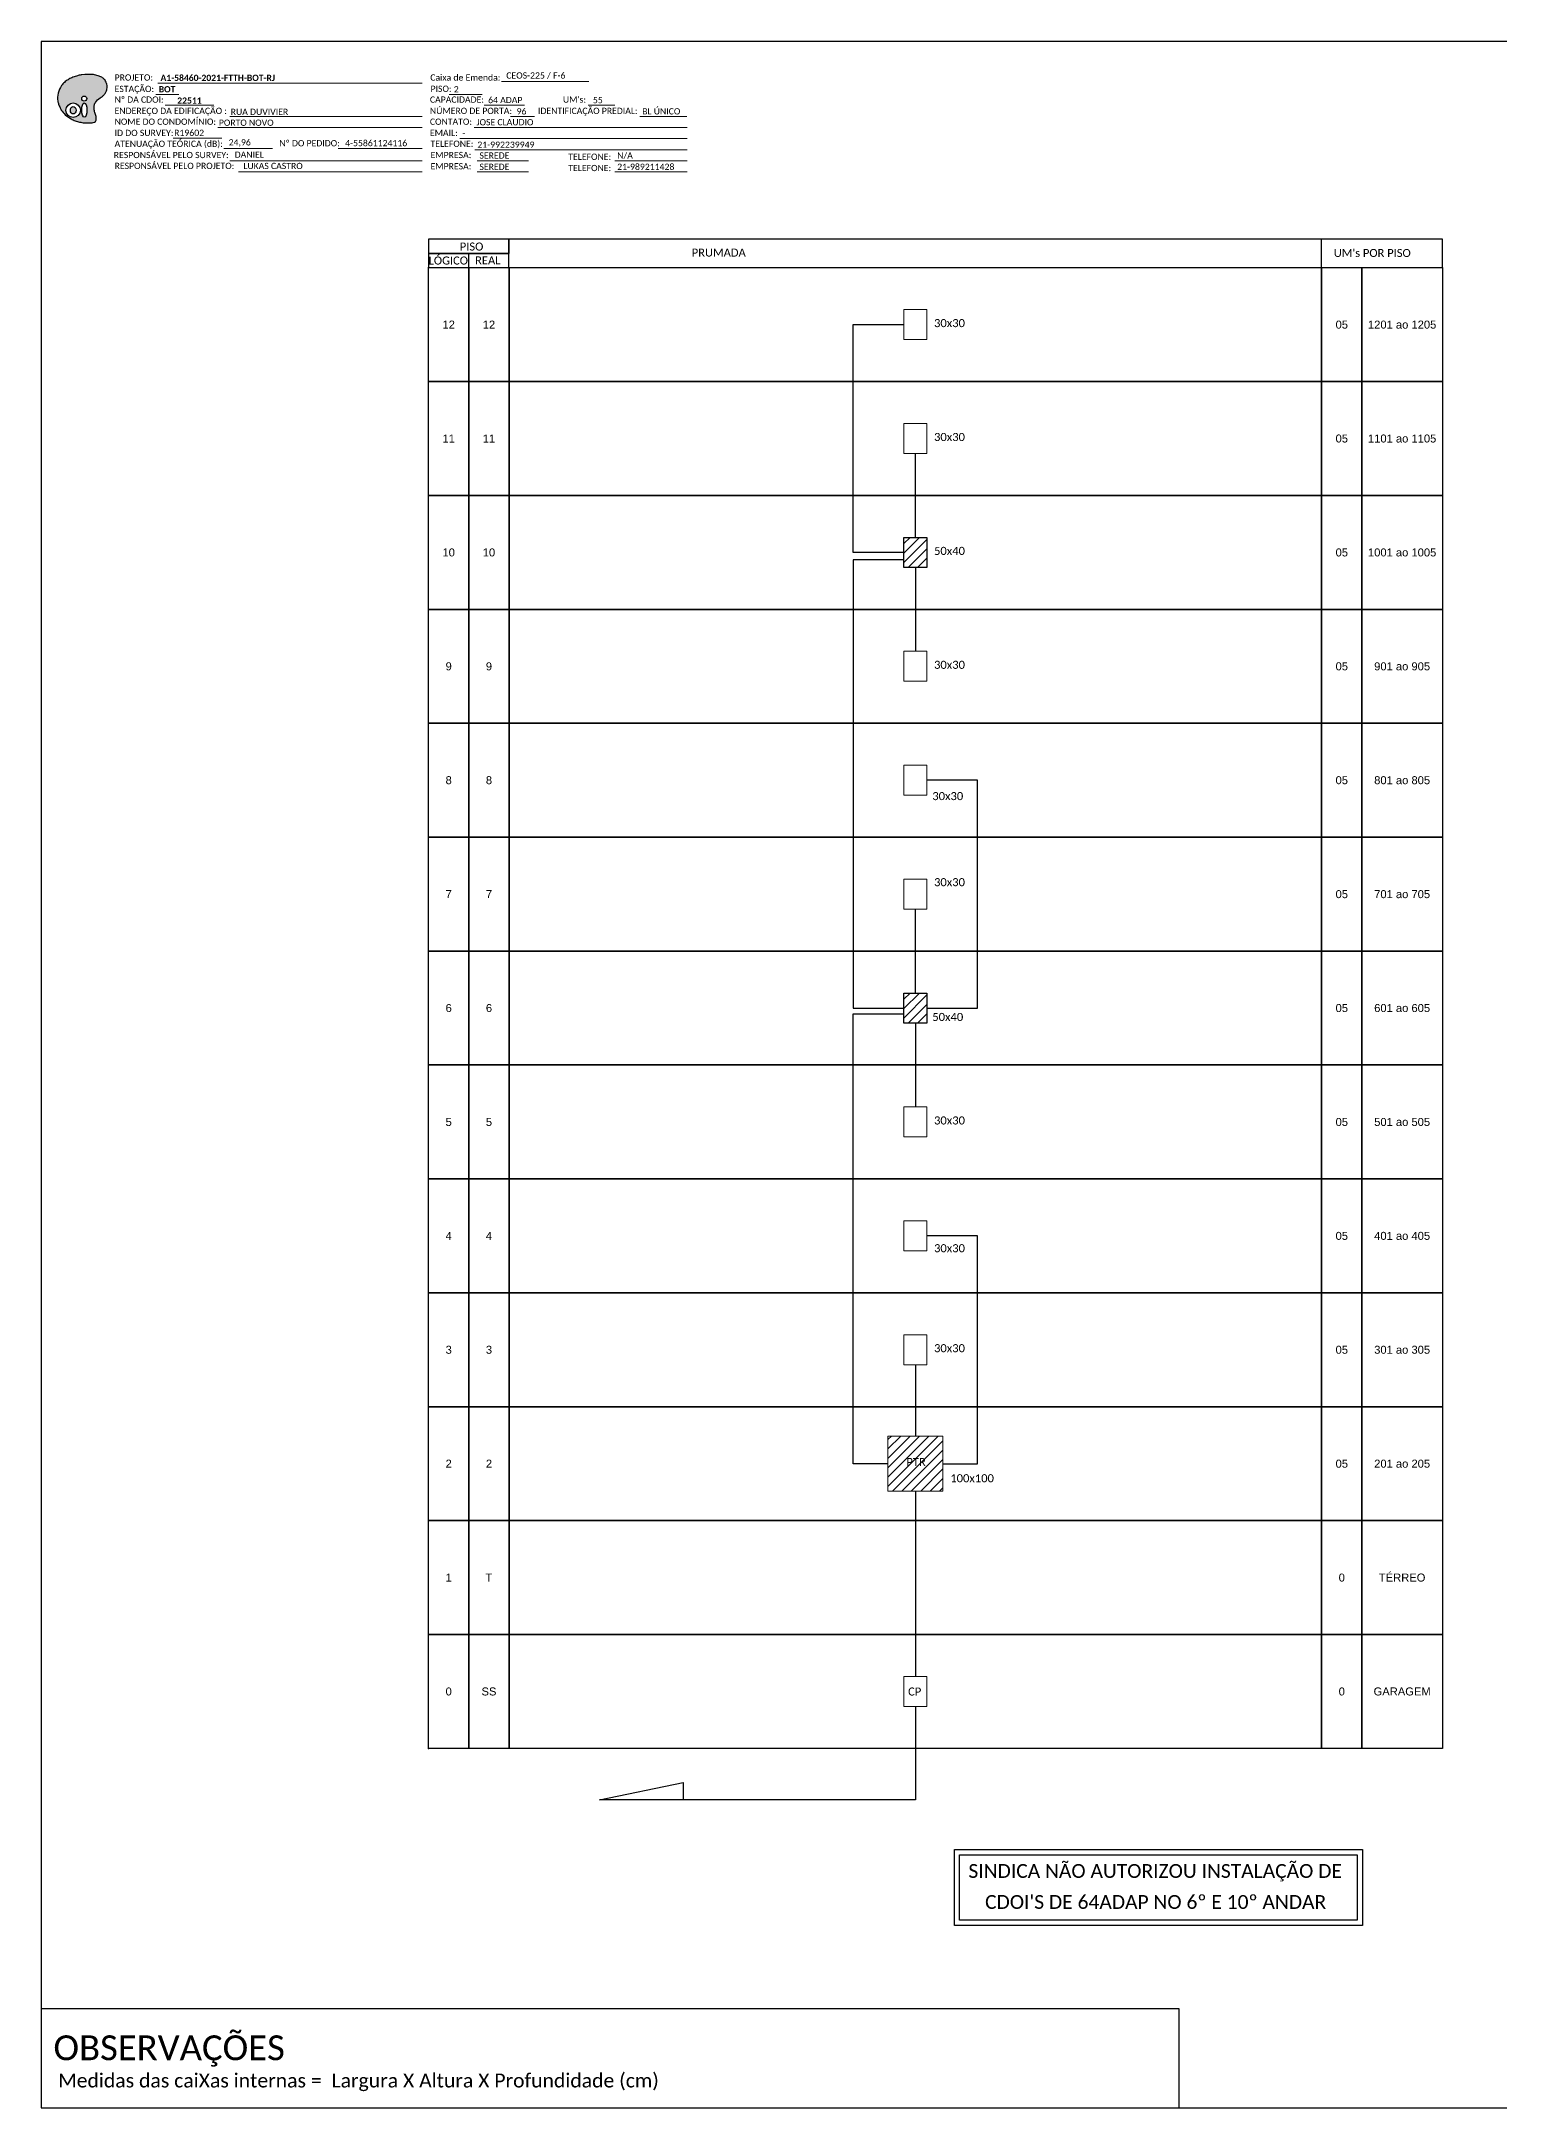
# Model space of a CAD drawing. Extents: x -89 to 1699, y 705 to 1299.
# Drawn here: x 860 to 1280, y 705 to 1299 of the extents above; entities that cross this region are included whole.
import ezdxf
from ezdxf.enums import TextEntityAlignment as Align

# ---------------------------------------------------------------- set-up
doc = ezdxf.new("R2010")
doc.units = 0
doc.styles.add('ARIAL', font='arial.ttf')
doc.styles.add('WMF-Calibri0', font='calibri.ttf')
doc.styles.add('WMF-Calibri1', font='calibrib.ttf')

# ---------------------------------------------------------------- blocks, each defined once
blk = doc.blocks.new('OI')
h = blk.add_hatch(color=40)
edge = h.paths.add_edge_path()
edge.add_spline(control_points=[(4.35, -0.67), (3.92, -0.99), (3.26, -1.5), (2.81, -2.59), (2.9, -3.5), (3.06, -4.27), (3.31, -4.85), (3.37, -5.39), (3.4, -5.88), (3.2, -6.4), (2.54, -6.61), (1.65, -6.63), (0.55, -6.67), (-0.56, -6.42), (-1.61, -6.14), (-2.77, -5.61), (-3.92, -4.77), (-4.89, -3.7), (-5.34, -2.65), (-5.6, -1.94), (-5.85, -0.96), (-5.71, 0.47), (-5.1, 2.02), (-4.14, 3.02), (-3.3, 3.61), (-2.37, 4.16), (-1.36, 4.44), (-0.56, 4.7), (0.79, 4.85), (2.24, 4.97), (3.79, 4.57), (4.67, 4.21), (5.44, 3.65), (5.76, 2.99), (6.03, 2.21), (6.01, 1.46), (5.72, 0.64), (5.31, 0.08), (4.88, -0.38), (4.51, -0.55), (4.35, -0.67)], knot_values=[0, 0, 0, 0, 1.60434, 2.417191, 3.427595, 4.282808, 4.776746, 5.304182, 5.888771, 6.258406, 6.858137, 7.79129, 8.986195, 10.124242, 11.187857, 12.242908, 13.953784, 15.414161, 16.515391, 17.349188, 17.675853, 19.552021, 21.515531, 22.568638, 23.63245, 24.621084, 25.782718, 26.745347, 27.142653, 29.870543, 31.004649, 31.921532, 32.709589, 33.801391, 34.042471, 35.192333, 35.971461, 36.628871, 37.254359, 37.836911, 37.836911, 37.836911, 37.836911], degree=3, periodic=0)
h.paths.add_polyline_path([(1.13, -0.87, -1), (-0.04, -0.87, -1)], flags=16)
edge = h.paths.add_edge_path(flags=16)
edge.add_ellipse((0.56, -3.59), major_axis=(-0.02, 1.71), ratio=0.361305, start_angle=0, end_angle=360)
h.paths.add_polyline_path([(-0.36, -3.62, -1), (-3.8, -3.62, -1)], flags=16)
edge = h.paths.add_edge_path(flags=0)
edge.add_ellipse((-2.08, -3.62), major_axis=(0, 0.885), ratio=0.758294, start_angle=0, end_angle=360)
at = {"color": 40}
for centre, radius in [((-2.08, -3.62), 1.72), ((0.54, -0.87), 0.587)]:
    blk.add_circle(centre, radius, dxfattribs=at)
blk.add_ellipse((-2.08, -3.62), major_axis=(0, 0.885), ratio=0.758294, start_param=-3.141592653589792, end_param=3.141592653589792, dxfattribs=at)
blk.add_ellipse((0.56, -3.59), major_axis=(-0.02, 1.71), ratio=0.361305, dxfattribs=at)
at = {"color": 40, "start_tangent": (-0.800898, -0.598801), "end_tangent": (-0.800898, -0.598801)}
blk.add_spline([(4.35, -0.67), (3.2, -1.78), (2.9, -2.54), (2.92, -3.55), (3.12, -4.38), (3.28, -4.85), (3.37, -5.37), (3.35, -5.95), (3.2, -6.29), (2.66, -6.55), (1.73, -6.63), (0.54, -6.62), (-0.58, -6.41), (-1.6, -6.11), (-2.56, -5.67), (-3.95, -4.67), (-4.89, -3.56), (-5.37, -2.56), (-5.64, -1.78), (-5.72, -1.46), (-5.63, 0.42), (-4.84, 2.22), (-4.13, 2.99), (-3.27, 3.62), (-2.4, 4.09), (-1.3, 4.47), (-0.37, 4.72), (0.02, 4.77), (2.75, 4.8), (3.85, 4.53), (4.69, 4.16), (5.31, 3.68), (5.85, 2.73), (5.93, 2.5), (5.94, 1.35), (5.67, 0.62), (5.29, 0.08), (4.84, -0.36), (4.35, -0.67)], degree=3, dxfattribs=at)
blk = doc.blocks.new('CARIMBO')
at = {"color": 7, "lineweight": 0}
for points in [[(35.66, -16.79), (111.64, -16.79)], [(134.48, -16.3), (159.61, -16.3)], [(35.15, -20.06), (41.7, -20.06)], [(37.81, -23.14), (51.75, -23.14)], [(119.43, -20.02), (128.92, -20.02)], [(129.48, -23.14), (141.1, -23.14)], [(159.42, -23.14), (167.09, -23.14)], [(52.97, -29.48), (111.64, -29.48)], [(56.38, -26.37), (111.64, -26.37)], [(126.6, -29.48), (187.83, -29.48)], [(137.07, -26.37), (144.01, -26.37)], [(174.24, -26.37), (187.8, -26.37)], [(40.13, -32.55), (54.07, -32.55)], [(54.67, -35.52), (68.61, -35.52)], [(122.56, -32.72), (187.83, -32.72)], [(56.38, -39.07), (111.64, -39.07)], [(126.84, -35.96), (187.83, -35.96)], [(127.45, -39.07), (142.25, -39.07)], [(167.06, -39.07), (187.83, -39.07)], [(58.87, -42.31), (111.64, -42.31)], [(127.45, -42.31), (142.25, -42.31)], [(167.06, -42.31), (187.83, -42.31)]]:
    blk.add_lwpolyline(points, dxfattribs=at)
at = {"color": 7, "xscale": 1.213923925163967, "yscale": 1.213923925163967, "zscale": 1.213923925163967, "rotation": 0.1532896023949059}
blk.add_blockref('OI', (13.86, -20.16), dxfattribs=at)
at = {"color": 7, "lineweight": 0, "style": 'WMF-Calibri0'}
for s, height, p in [('PROJETO:', 1.793, (23.26, -16.04)), ('ESTAÇÃO:', 1.793, (23.26, -19.32)), ('Caixa de Emenda:', 1.7927, (114.02, -16.04)), ('PISO:', 1.793, (114.09, -19.28)), ('ENDEREÇO DA EDIFICAÇÃO :', 1.7927, (23.26, -25.63)), ('Nº DA CDOI:', 1.7927, (23.26, -22.39)), ('CAPACIDADE:', 1.7927, (113.91, -22.39)), ('NÚMERO DE PORTA:', 1.7927, (113.91, -25.63)), ('IDENTIFICAÇÃO PREDIAL:', 1.7927, (144.99, -25.63)), ("UM's:", 1.793, (152.15, -22.39)), ('NOME DO CONDOMÍNIO:', 1.7927, (23.26, -28.74)), ('CONTATO:', 1.793, (113.91, -28.74)), ('ATENUAÇÃO TEÓRICA (dB):', 1.7927, (23.26, -35.09)), ('ID DO SURVEY:', 1.7927, (23.26, -31.97)), ('EMAIL:', 1.793, (113.91, -31.97)), ('TELEFONE:', 1.793, (114.09, -35.09)), ('RESPONSÁVEL PELO SURVEY:', 1.7927, (23.02, -38.32)), ('RESPONSÁVEL PELO PROJETO:', 1.7927, (23.26, -41.44)), ('EMPRESA:', 1.793, (114.09, -38.32)), ('EMPRESA:', 1.793, (114.09, -41.56)), ('TELEFONE:', 1.793, (153.7, -38.83)), ('TELEFONE:', 1.793, (153.7, -42.06))]:
    blk.add_text(s, height=height, dxfattribs=at).set_placement(p)
at = {"color": 7, "lineweight": 0, "flags": 8}
for tag, p, style in [('EST', (35.94, -19.41), 'WMF-Calibri1'), ('PROJ', (36.46, -16.13), 'WMF-Calibri1'), ('PISO_PTR', (120.78, -19.42), 'WMF-Calibri0'), ('CEOS-XX', (135.87, -15.46), 'WMF-Calibri0'), ('CAPAC.', (130.66, -22.52), 'WMF-Calibri0'), ("UC'S", (160.78, -22.54), 'WMF-Calibri0'), ('NOME_DO_COND.', (53.23, -29.02), 'WMF-Calibri0'), ('LOGRADOURO', (56.65, -25.91), 'WMF-Calibri0'), ('NOME_DO_CONTATO', (127.3, -28.89), 'WMF-Calibri0'), ('N°', (138.85, -25.77), 'WMF-Calibri0'), ('N°PREDIO', (174.94, -25.77), 'WMF-Calibri0'), ('_ID_', (40.39, -31.94), 'WMF-Calibri0'), ('O_POTEN', (56.06, -34.68), 'WMF-Calibri0'), ('EMAIL', (123.26, -32.12), 'WMF-Calibri0'), ('TELEFONE', (127.55, -35.36), 'WMF-Calibri0'), ('RES_SURVEY', (57.78, -38.23), 'WMF-Calibri0'), ('RES_PROJ', (60.27, -41.47), 'WMF-Calibri0'), ('EMP_RESP_SURVEY', (128.16, -38.47), 'WMF-Calibri0'), ('EMP_RESP_PROJ', (128.16, -41.71), 'WMF-Calibri0'), ('CONT_RESP_SURVEY', (167.76, -38.47), 'WMF-Calibri0'), ('CONT_RESP_PROJ', (167.76, -41.71), 'WMF-Calibri0')]:
    blk.add_attdef(tag, p, '', height=1.79, dxfattribs=dict(at, style=style))
at = {"color": 7, "lineweight": 0, "style": 'WMF-Calibri1', "flags": 8}
blk.add_attdef("N° CDO'S", text='', height=1.79, dxfattribs=at).set_placement((44.78, -22.68), align=Align.CENTER)

msp = doc.modelspace()

# ---------------------------------------------------------------- hatches: boundary and pattern name
h = msp.add_hatch()
h.set_pattern_fill('ANSI31', color=1, scale=0.6)
h.set_pattern_definition([(45, (-385.5027, 102.4695), (-1.3470384, 1.3470384), [])])
h.paths.add_polyline_path([(1111.79, 1156.41), (1108.48, 1156.41), (1108.48, 1147.79), (1115.1, 1147.79), (1115.1, 1156.41)])
h = msp.add_hatch()
h.set_pattern_fill('ANSI31', color=1, scale=0.6)
h.set_pattern_definition([(45, (-385.5027, -28.5055), (-1.3470384, 1.3470384), [])])
h.paths.add_polyline_path([(1111.79, 1025.44), (1108.48, 1025.44), (1108.48, 1016.82), (1115.1, 1016.82), (1115.1, 1025.44)])
h = msp.add_hatch()
h.set_pattern_fill('ANSI31', color=1, scale=0.6)
h.set_pattern_definition([(45, (633.7093, 3530.4635), (-1.3470384, 1.3470384), [])])
h.paths.add_polyline_path([(1119.69, 898.06), (1103.89, 898.06), (1103.89, 882.25), (1119.69, 882.25)])
h.paths.add_polyline_path([(1108.62, 888.88), (1115.43, 888.88), (1115.43, 892.36), (1108.62, 892.36)], flags=24)

# ---------------------------------------------------------------- linework, layer by layer
for points in [[(860.5, 705.02), (1699.06, 705.02), (1699.06, 1299.02), (860.5, 1299.02), (860.5, 705.02)], [(994.95, 1233.96), (1263.32, 1233.96), (1263.32, 1242.19), (994.95, 1242.19), (994.95, 1242.19), (994.95, 1238.07)], [(1228.56, 1233.96), (1228.56, 1242.19)], [(983.37, 1233.96), (983.37, 1238.07)]]:
    msp.add_lwpolyline(points)
at = {"color": 7, "lineweight": 0}
msp.add_lwpolyline([(945.81, 1268.26), (969.96, 1268.26)], dxfattribs=at)
for points in [[(971.8, 1238.07), (994.95, 1238.07), (994.95, 1242.19), (971.8, 1242.19)], [(971.8, 1233.96), (994.95, 1233.96), (994.95, 1238.07), (971.8, 1238.07)], [(971.84, 1233.96), (983.41, 1233.96), (983.41, 1201.22), (971.84, 1201.22)], [(983.41, 1233.96), (994.98, 1233.96), (994.98, 1201.22), (983.41, 1201.22)], [(994.98, 1233.96), (1228.6, 1233.96), (1228.6, 1201.22), (994.98, 1201.22)], [(1228.6, 1233.96), (1240.17, 1233.96), (1240.17, 1201.22), (1228.6, 1201.22)], [(1240.17, 1233.96), (1263.32, 1233.96), (1263.32, 1201.22), (1240.17, 1201.22)], [(971.84, 1201.22), (983.41, 1201.22), (983.41, 1168.47), (971.84, 1168.47)], [(983.41, 1201.22), (994.98, 1201.22), (994.98, 1168.47), (983.41, 1168.47)], [(994.98, 1201.22), (1228.6, 1201.22), (1228.6, 1168.47), (994.98, 1168.47)], [(1228.6, 1201.22), (1240.17, 1201.22), (1240.17, 1168.47), (1228.6, 1168.47)], [(1240.17, 1201.22), (1263.32, 1201.22), (1263.32, 1168.47), (1240.17, 1168.47)], [(971.84, 1168.47), (983.41, 1168.47), (983.41, 1135.73), (971.84, 1135.73)], [(983.41, 1168.47), (994.98, 1168.47), (994.98, 1135.73), (983.41, 1135.73)], [(994.98, 1168.47), (1228.6, 1168.47), (1228.6, 1135.73), (994.98, 1135.73)], [(1228.6, 1168.47), (1240.17, 1168.47), (1240.17, 1135.73), (1228.6, 1135.73)], [(1240.17, 1168.47), (1263.32, 1168.47), (1263.32, 1135.73), (1240.17, 1135.73)], [(971.84, 1135.73), (983.41, 1135.73), (983.41, 1102.99), (971.84, 1102.99)], [(983.41, 1135.73), (994.98, 1135.73), (994.98, 1102.99), (983.41, 1102.99)], [(994.98, 1135.73), (1228.6, 1135.73), (1228.6, 1102.99), (994.98, 1102.99)], [(1228.6, 1135.73), (1240.17, 1135.73), (1240.17, 1102.99), (1228.6, 1102.99)], [(1240.17, 1135.73), (1263.32, 1135.73), (1263.32, 1102.99), (1240.17, 1102.99)], [(971.84, 1102.99), (983.41, 1102.99), (983.41, 1070.24), (971.84, 1070.24)], [(983.41, 1102.99), (994.98, 1102.99), (994.98, 1070.24), (983.41, 1070.24)], [(994.98, 1102.99), (1228.6, 1102.99), (1228.6, 1070.24), (994.98, 1070.24)], [(1228.6, 1102.99), (1240.17, 1102.99), (1240.17, 1070.24), (1228.6, 1070.24)], [(1240.17, 1102.99), (1263.32, 1102.99), (1263.32, 1070.24), (1240.17, 1070.24)], [(971.84, 1070.24), (983.41, 1070.24), (983.41, 1037.5), (971.84, 1037.5)], [(983.41, 1070.24), (994.98, 1070.24), (994.98, 1037.5), (983.41, 1037.5)], [(994.98, 1070.24), (1228.6, 1070.24), (1228.6, 1037.5), (994.98, 1037.5)], [(1228.6, 1070.24), (1240.17, 1070.24), (1240.17, 1037.5), (1228.6, 1037.5)], [(1240.17, 1070.24), (1263.32, 1070.24), (1263.32, 1037.5), (1240.17, 1037.5)], [(971.84, 1037.5), (983.41, 1037.5), (983.41, 1004.76), (971.84, 1004.76)], [(983.41, 1037.5), (994.98, 1037.5), (994.98, 1004.76), (983.41, 1004.76)], [(994.98, 1037.5), (1228.6, 1037.5), (1228.6, 1004.76), (994.98, 1004.76)], [(1228.6, 1037.5), (1240.17, 1037.5), (1240.17, 1004.76), (1228.6, 1004.76)], [(1240.17, 1037.5), (1263.32, 1037.5), (1263.32, 1004.76), (1240.17, 1004.76)], [(971.84, 1004.76), (983.41, 1004.76), (983.41, 972.01), (971.84, 972.01)], [(983.41, 1004.76), (994.98, 1004.76), (994.98, 972.01), (983.41, 972.01)], [(994.98, 1004.76), (1228.6, 1004.76), (1228.6, 972.01), (994.98, 972.01)], [(1228.6, 1004.76), (1240.17, 1004.76), (1240.17, 972.01), (1228.6, 972.01)], [(1240.17, 1004.76), (1263.32, 1004.76), (1263.32, 972.01), (1240.17, 972.01)], [(971.84, 972.01), (983.41, 972.01), (983.41, 939.27), (971.84, 939.27)], [(983.41, 972.01), (994.98, 972.01), (994.98, 939.27), (983.41, 939.27)], [(994.98, 972.01), (1228.6, 972.01), (1228.6, 939.27), (994.98, 939.27)], [(1228.6, 972.01), (1240.17, 972.01), (1240.17, 939.27), (1228.6, 939.27)], [(1240.17, 972.01), (1263.32, 972.01), (1263.32, 939.27), (1240.17, 939.27)], [(971.84, 939.27), (983.41, 939.27), (983.41, 906.53), (971.84, 906.53)], [(983.41, 939.27), (994.98, 939.27), (994.98, 906.53), (983.41, 906.53)], [(994.98, 939.27), (1228.6, 939.27), (1228.6, 906.53), (994.98, 906.53)], [(1228.6, 939.27), (1240.17, 939.27), (1240.17, 906.53), (1228.6, 906.53)], [(1240.17, 939.27), (1263.32, 939.27), (1263.32, 906.53), (1240.17, 906.53)], [(971.84, 906.53), (983.41, 906.53), (983.41, 873.78), (971.84, 873.78)], [(983.41, 906.53), (994.98, 906.53), (994.98, 873.78), (983.41, 873.78)], [(994.98, 906.53), (1228.6, 906.53), (1228.6, 873.78), (994.98, 873.78)], [(1228.6, 906.53), (1240.17, 906.53), (1240.17, 873.78), (1228.6, 873.78)], [(1240.17, 906.53), (1263.32, 906.53), (1263.32, 873.78), (1240.17, 873.78)], [(971.84, 873.78), (983.41, 873.78), (983.41, 841.04), (971.84, 841.04)], [(983.41, 873.78), (994.98, 873.78), (994.98, 841.04), (983.41, 841.04)], [(994.98, 873.78), (1228.6, 873.78), (1228.6, 841.04), (994.98, 841.04)], [(1228.6, 873.78), (1240.17, 873.78), (1240.17, 841.04), (1228.6, 841.04)], [(1240.17, 873.78), (1263.32, 873.78), (1263.32, 841.04), (1240.17, 841.04)], [(971.84, 841.04), (983.41, 841.04), (983.41, 808.29), (971.84, 808.29)], [(983.41, 841.04), (994.98, 841.04), (994.98, 808.29), (983.41, 808.29)], [(994.98, 841.04), (1228.6, 841.04), (1228.6, 808.29), (994.98, 808.29)], [(1228.6, 841.04), (1240.17, 841.04), (1240.17, 808.29), (1228.6, 808.29)], [(1240.17, 841.04), (1263.32, 841.04), (1263.32, 808.29), (1240.17, 808.29)]]:
    msp.add_lwpolyline(points, close=True)
at = {"color": 0, "lineweight": 0}
for points in [[(1108.48, 1221.9), (1115.1, 1221.9), (1115.1, 1213.28), (1108.48, 1213.28)], [(1108.48, 1189.16), (1115.1, 1189.16), (1115.1, 1180.54), (1108.48, 1180.54)], [(1108.48, 1123.67), (1115.1, 1123.67), (1115.1, 1115.05), (1108.48, 1115.05)], [(1108.48, 1090.93), (1115.1, 1090.93), (1115.1, 1082.31), (1108.48, 1082.31)], [(1108.48, 1058.18), (1115.1, 1058.18), (1115.1, 1049.56), (1108.48, 1049.56)], [(1108.48, 992.69), (1115.1, 992.69), (1115.1, 984.07), (1108.48, 984.07)], [(1108.48, 959.95), (1115.1, 959.95), (1115.1, 951.33), (1108.48, 951.33)], [(1108.48, 927.21), (1115.1, 927.21), (1115.1, 918.59), (1108.48, 918.59)], [(1108.48, 828.98), (1115.1, 828.98), (1115.1, 820.36), (1108.48, 820.36)]]:
    msp.add_lwpolyline(points, close=True, dxfattribs=at)
at = {"color": 3, "ltscale": 0.5}
for points in [[(1108.48, 1152.1), (1093.89, 1152.1), (1093.89, 1217.59), (1108.48, 1217.59)], [(1111.79, 1156.41), (1111.79, 1180.54)], [(1108.48, 1149.99), (1093.89, 1149.99), (1093.89, 1021.13), (1108.48, 1021.13)], [(1111.79, 1147.79), (1111.79, 1123.67)], [(1115.1, 1021.13), (1129.69, 1021.13), (1129.69, 1086.62), (1115.1, 1086.62)], [(1111.79, 1025.44), (1111.79, 1049.56)], [(1103.89, 890.15), (1093.89, 890.15), (1093.89, 1019.49), (1108.48, 1019.49)], [(1111.79, 1016.82), (1111.79, 992.69)], [(1119.69, 890.15), (1129.69, 890.15), (1129.69, 955.64), (1115.1, 955.64)], [(1111.79, 918.59), (1111.79, 898.06)], [(1111.79, 882.25), (1111.79, 828.98)], [(1111.79, 820.36), (1111.79, 793.49), (1021, 793.49)], [(1021, 793.49), (1045, 798.49), (1045, 793.49)]]:
    msp.add_lwpolyline(points, dxfattribs=at)
at = {"color": 1}
for points in [[(1108.48, 1156.41), (1115.1, 1156.41), (1115.1, 1147.79), (1108.48, 1147.79)], [(1108.48, 1025.44), (1115.1, 1025.44), (1115.1, 1016.82), (1108.48, 1016.82)]]:
    msp.add_lwpolyline(points, close=True, dxfattribs=at)
at = {"color": 1, "lineweight": 0}
msp.add_lwpolyline([(1103.89, 898.06), (1119.69, 898.06), (1119.69, 882.25), (1103.89, 882.25)], close=True, dxfattribs=at)
at = {"color": 1, "ltscale": 0.5}
for points in [[(1123.02, 779.22), (1240.3, 779.22), (1240.3, 757.43), (1123.02, 757.43)], [(1124.52, 777.72), (1238.8, 777.72), (1238.8, 758.93), (1124.52, 758.93)]]:
    msp.add_lwpolyline(points, close=True, dxfattribs=at)
at = {"color": 7}
msp.add_lwpolyline([(860.57, 733.5), (1187.53, 733.5), (1187.53, 705.02)], dxfattribs=at)
for p in [(971.84, 1233.96), (971.84, 1201.22), (971.84, 1168.47), (971.84, 1135.73), (971.84, 1102.99), (971.84, 1070.24), (971.84, 1037.5), (971.84, 1004.76), (971.84, 972.01), (971.84, 939.27), (971.84, 906.53), (971.84, 873.78), (971.84, 841.04), (971.84, 808.29)]:
    msp.add_point(p)

# ---------------------------------------------------------------- block references
ref = msp.add_blockref('CARIMBO', (858.31, 1303.77))
ref.add_attrib('PROJ', 'A1-58460-2021-FTTH-BOT-RJ', (894.77, 1287.63), dxfattribs={"color": 7, "lineweight": 0, "height": 1.7927, "style": 'WMF-Calibri1'})
ref.add_attrib('EST', 'BOT', (894.25, 1284.35), dxfattribs={"color": 7, "lineweight": 0, "height": 1.793, "style": 'WMF-Calibri1'})
ref.add_attrib("N° CDO'S", '22511', dxfattribs={"color": 7, "lineweight": 0, "height": 1.793, "style": 'WMF-Calibri1'}).set_placement((903.09, 1281.09), align=Align.CENTER)
ref.add_attrib('LOGRADOURO', 'RUA DUVIVIER', (914.95, 1277.86), dxfattribs={"color": 7, "lineweight": 0, "height": 1.7927, "style": 'WMF-Calibri0'})
ref.add_attrib('NOME_DO_COND.', 'PORTO NOVO', (911.54, 1274.74), dxfattribs={"color": 7, "lineweight": 0, "height": 1.793, "style": 'WMF-Calibri0'})
ref.add_attrib('_ID_', 'R19602', (898.7, 1271.83), dxfattribs={"color": 7, "lineweight": 0, "height": 1.793, "style": 'WMF-Calibri0'})
ref.add_attrib('O_POTEN', '24,96', (914.37, 1269.09), dxfattribs={"color": 7, "lineweight": 0, "height": 1.793, "style": 'WMF-Calibri0'})
ref.add_attrib('RES_SURVEY', 'DANIEL', (916.09, 1265.54), dxfattribs={"color": 7, "lineweight": 0, "height": 1.793, "style": 'WMF-Calibri0'})
ref.add_attrib('RES_PROJ', 'LUKAS CASTRO', (918.58, 1262.3), dxfattribs={"color": 7, "lineweight": 0, "height": 1.7927, "style": 'WMF-Calibri0'})
ref.add_attrib('CEOS-XX', 'CEOS-225 / F-6', (994.18, 1288.31), dxfattribs={"color": 7, "lineweight": 0, "height": 1.7927, "style": 'WMF-Calibri0'})
ref.add_attrib('CAPAC.', '64 ADAP', (988.96, 1281.25), dxfattribs={"color": 7, "lineweight": 0, "height": 1.793, "style": 'WMF-Calibri0'})
ref.add_attrib("UC'S", '55', (1019.08, 1281.23), dxfattribs={"color": 7, "lineweight": 0, "height": 1.793, "style": 'WMF-Calibri0'})
ref.add_attrib('PISO_PTR', '2', (979.09, 1284.34), dxfattribs={"color": 7, "lineweight": 0, "height": 1.79, "style": 'WMF-Calibri0'})
ref.add_attrib('N°', '96', (997.15, 1278), dxfattribs={"color": 7, "lineweight": 0, "height": 1.793, "style": 'WMF-Calibri0'})
ref.add_attrib('N°PREDIO', 'BL ÚNICO', (1033.25, 1278), dxfattribs={"color": 7, "lineweight": 0, "height": 1.793, "style": 'WMF-Calibri0'})
ref.add_attrib('NOME_DO_CONTATO', 'JOSE CLAUDIO', (985.61, 1274.88), dxfattribs={"color": 7, "lineweight": 0, "height": 1.7927, "style": 'WMF-Calibri0'})
ref.add_attrib('EMAIL', '-', (981.57, 1271.65), dxfattribs={"color": 7, "lineweight": 0, "height": 1.79, "style": 'WMF-Calibri0'})
ref.add_attrib('TELEFONE', '21-992239949', (985.86, 1268.41), dxfattribs={"color": 7, "lineweight": 0, "height": 1.7927, "style": 'WMF-Calibri0'})
ref.add_attrib('EMP_RESP_SURVEY', 'SEREDE', (986.46, 1265.3), dxfattribs={"color": 7, "lineweight": 0, "height": 1.793, "style": 'WMF-Calibri0'})
ref.add_attrib('EMP_RESP_PROJ', 'SEREDE', (986.46, 1262.06), dxfattribs={"color": 7, "lineweight": 0, "height": 1.793, "style": 'WMF-Calibri0'})
ref.add_attrib('CONT_RESP_SURVEY', 'N/A', (1026.07, 1265.3), dxfattribs={"color": 7, "lineweight": 0, "height": 1.793, "style": 'WMF-Calibri0'})
ref.add_attrib('CONT_RESP_PROJ', '21-989211428', (1026.07, 1262.06), dxfattribs={"color": 7, "lineweight": 0, "height": 1.7927, "style": 'WMF-Calibri0'})

# ---------------------------------------------------------------- texts
at = {"color": 7, "lineweight": 0, "style": 'WMF-Calibri0'}
msp.add_text('Nº DO PEDIDO:', height=1.7927, dxfattribs=at).set_placement((928.94, 1268.84))
at = {"style": 'WMF-Calibri0'}
for s, height, p in [('  LÓGICO', 2.3, (970.22, 1234.86)), ('     PISO', 2.3, (976.76, 1238.88)), ('    REAL', 2.3, (981.98, 1234.91)), ('PRUMADA', 2.3, (1047.51, 1237.14)), ("UM's POR PISO", 2.3, (1232.09, 1237.03)), ('30x30', 2.317, (1117.16, 1216.87)), ('30x30', 2.317, (1117.16, 1184.13)), ('50x40', 2.317, (1117.16, 1151.38)), ('30x30', 2.317, (1117.16, 1118.64)), ('30x30', 2.317, (1116.66, 1080.9)), ('30x30', 2.317, (1117.16, 1056.15)), ('50x40', 2.317, (1116.66, 1017.41)), ('30x30', 2.317, (1117.16, 987.66)), ('30x30', 2.317, (1117.16, 950.92)), ('30x30', 2.317, (1117.16, 922.18)), ('PTR', 2.317, (1109.2, 889.47)), ('100x100', 2.317, (1121.83, 884.8)), ('CP', 2.317, (1109.7, 823.49))]:
    msp.add_text(s, height=height, dxfattribs=at).set_placement(p)
at = {"style": 'ARIAL'}
for s, p in [('12', (977.62, 1217.59)), ('12', (989.2, 1217.59)), ('05', (1234.39, 1217.59)), ('1201 ao 1205', (1251.74, 1217.59)), ('11', (977.62, 1184.85)), ('11', (989.2, 1184.85)), ('05', (1234.39, 1184.85)), ('1101 ao 1105', (1251.74, 1184.85)), ('10', (977.62, 1152.1)), ('10', (989.2, 1152.1)), ('05', (1234.39, 1152.1)), ('1001 ao 1005', (1251.74, 1152.1)), ('9', (977.62, 1119.36)), ('9', (989.2, 1119.36)), ('05', (1234.39, 1119.36)), ('901 ao 905', (1251.74, 1119.36)), ('8', (977.62, 1086.62)), ('8', (989.2, 1086.62)), ('05', (1234.39, 1086.62)), ('801 ao 805', (1251.74, 1086.62)), ('7', (977.62, 1053.87)), ('7', (989.2, 1053.87)), ('05', (1234.39, 1053.87)), ('701 ao 705', (1251.74, 1053.87)), ('6', (977.62, 1021.13)), ('6', (989.2, 1021.13)), ('05', (1234.39, 1021.13)), ('601 ao 605', (1251.74, 1021.13)), ('5', (977.62, 988.38)), ('5', (989.2, 988.38)), ('05', (1234.39, 988.38)), ('501 ao 505', (1251.74, 988.38)), ('4', (977.62, 955.64)), ('4', (989.2, 955.64)), ('05', (1234.39, 955.64)), ('401 ao 405', (1251.74, 955.64)), ('3', (977.62, 922.9)), ('3', (989.2, 922.9)), ('05', (1234.39, 922.9)), ('301 ao 305', (1251.74, 922.9)), ('2', (977.62, 890.15)), ('2', (989.2, 890.15)), ('05', (1234.39, 890.15)), ('201 ao 205', (1251.74, 890.15)), ('1', (977.62, 857.41)), ('T', (989.2, 857.41)), ('0', (1234.39, 857.41)), ('TÉRREO', (1251.74, 857.41)), ('0', (977.62, 824.67)), ('SS', (989.2, 824.67)), ('0', (1234.39, 824.67)), ('GARAGEM', (1251.74, 824.67))]:
    msp.add_text(s, height=2.3, dxfattribs=at).set_placement(p, align=Align.MIDDLE_CENTER)
at = {"color": 1, "style": 'WMF-Calibri0'}
for s, p in [('SINDICA NÃO AUTORIZOU INSTALAÇÃO DE ', (1127.04, 771.08)), ("CDOI'S DE 64ADAP NO 6º E 10º ANDAR", (1131.84, 762.17))]:
    msp.add_text(s, height=3.9685, dxfattribs=at).set_placement(p)
at = {"color": 7, "style": 'WMF-Calibri0'}
msp.add_text('OBSERVAÇÕES', height=7.1308, dxfattribs=at).set_placement((863.99, 718.67))
at = {"color": 7, "insert": (865.34, 714.83), "char_height": 4, "width": 658.8434, "attachment_point": 1, "style": 'WMF-Calibri0'}
msp.add_mtext('Medidas das caiXas internas =  Largura X Altura X Profundidade (cm)', dxfattribs=at)
at = {"color": 7, "lineweight": 0, "style": 'WMF-Calibri0', "flags": 8}
msp.add_attdef('4-55861124116', (947.85, 1268.87), '4-55861124116', height=1.7927, dxfattribs=at)

doc.saveas('drawing.dxf')
